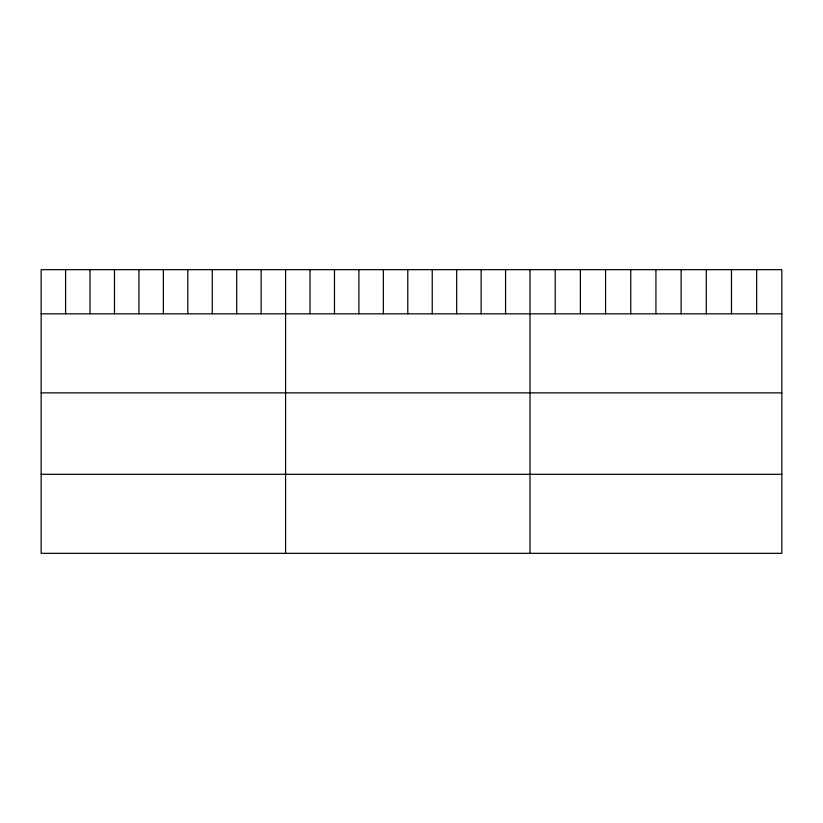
<?xml version="1.0" encoding="UTF-8"?>
<svg xmlns="http://www.w3.org/2000/svg" width="823" height="823" viewBox="0 0 823 823"><rect width="100%" height="100%" fill="white"/><g stroke="black" fill="none" stroke-linecap="round" stroke-linejoin="round"><path stroke-width="1.23" d="M781.85 313.82L781.85 553.334L41.15 553.334L41.15 269.666L781.85 269.666L781.85 313.82L41.15 313.82M41.15 392.859L781.85 392.859M41.15 474.295L781.85 474.295M756.666 269.666L756.666 313.82M731.482 269.666L731.482 313.82M706.299 269.666L706.299 313.82M681.115 269.666L681.115 313.82M655.931 269.666L655.931 313.82M630.747 269.666L630.747 313.82M605.563 269.666L605.563 313.82M580.38 269.666L580.38 313.82M555.196 269.666L555.196 313.82M530.012 269.666L530.012 553.334M505.569 269.666L505.569 313.82M481.126 269.666L481.126 313.82M456.683 269.666L456.683 313.82M432.24 269.666L432.24 313.82M407.796 269.666L407.796 313.82M383.353 269.666L383.353 313.82M358.91 269.666L358.91 313.82M334.467 269.666L334.467 313.82M310.024 269.666L310.024 313.82M285.581 269.666L285.581 553.334M261.138 269.666L261.138 313.82M236.695 269.666L236.695 313.82M212.252 269.666L212.252 313.82M187.809 269.666L187.809 313.82M163.366 269.666L163.366 313.82M138.922 269.666L138.922 313.82M114.479 269.666L114.479 313.82M90.036 269.666L90.036 313.82M65.593 269.666L65.593 313.82"/></g></svg>
